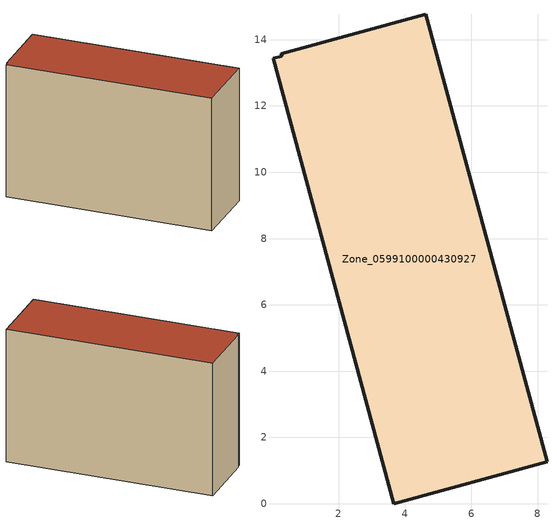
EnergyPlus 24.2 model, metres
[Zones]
Zone_0599100000430927
 floor ground (C_G): 8.28,1.26 3.66,0 0.02,13.43 0.28,13.5 0.27,13.57 4.62,14.77 z0
 wall outside (C_F): 8.28,1.26 4.62,14.77 0.27,13.57 0.28,13.5 0.02,13.43 3.66,0 8.28,1.26 z0:9.21
 roof outside (C_R): 3.66,0 8.28,1.26 4.62,14.77 0.27,13.57 0.28,13.5 0.02,13.43 z9.21
[BUILDING]
Pand.0599100000430927: North Axis=0; Terrain=City; Loads Convergence Tolerance Value=0.04; Temperature Convergence Tolerance Value=0.4; Solar Distribution=FullExterior; Maximum Number of Warmup Days=25; Minimum Number of Warmup Days=1
[Site:Location]
Rotterdam.The.Hague.AP_ZH_NLD Design_Conditions: Latitude=51.96; Longitude=4.45; Time Zone=1; Elevation=-4.5
[SITE:GROUNDTEMPERATURE:BUILDINGSURFACE]
18, 18, 18, 18, 18, 18, 18, 18, 18, 18, 18, 18
[MATERIAL] Thermal Absorptance=0.9; Solar Absorptance=0.7; Visible Absorptance=0.7
Name | Roughness | Thickness | Conductivity | Density | Specific Heat
G.TC.2006-2014 | MediumSmooth | 0.15 | 0.06 | 540 | 1210
F.TC.2006-2014 | Rough | 0.3 | 0.12 | 1920 | 840
R.TC.2006-2014 | MediumRough | 0.2 | 0.08 | 1500 | 1000
[CONSTRUCTION]
C_G: G.TC.2006-2014
C_F: F.TC.2006-2014
C_R: R.TC.2006-2014
[ZONE]
Zone_0599100000430927: Type=1; Multiplier=1; Ceiling Height=Autocalculate; Volume=Autocalculate; Floor Area=autocalculate; Part of Total Floor Area=Yes
[ZONEINFILTRATION:DESIGNFLOWRATE]
Infil_Zone_0599100000430927: Zone or ZoneList or Space or SpaceList=Zone_0599100000430927; Schedule=AlwaysOn; Design Flow Rate Calculation Method=Flow/Area; Flow Rate per Floor Area=0.0015; Constant Term Coefficient=1; Temperature Term Coefficient=0; Velocity Term Coefficient=0; Velocity Squared Term Coefficient=0
[HVACTEMPLATE:ZONE:IDEALLOADSAIRSYSTEM]
Zone_0599100000430927: Maximum Heating Supply Air Temperature=50; Minimum Cooling Supply Air Temperature=13; Maximum Heating Supply Air Humidity Ratio=0.0156; Minimum Cooling Supply Air Humidity Ratio=0.0077; Heating Limit=NoLimit; Cooling Limit=NoLimit; Dehumidification Control Type=ConstantSensibleHeatRatio; Cooling Sensible Heat Ratio=0.7; Dehumidification Setpoint=60; Humidification Control Type=None; Humidification Setpoint=30; Outdoor Air Method=None; Outdoor Air Flow Rate per Person=0.00944; Outdoor Air Flow Rate per Zone Floor Area=0; Outdoor Air Flow Rate per Zone=0; Demand Controlled Ventilation Type=None; Outdoor Air Economizer Type=NoEconomizer; Heat Recovery Type=None; Sensible Heat Recovery Effectiveness=0.7; Latent Heat Recovery Effectiveness=0.65
[ZONECONTROL:THERMOSTAT]
ThermostatControl_Zone_0599100000430927: Zone or ZoneList=Zone_0599100000430927; Control Type Schedule=DualSetpointControlType; Control 1=Thermostat_Zone_0599100000430927; Temperature Difference Between Cutout And Setpoint=0
[THERMOSTATSETPOINT:DUALSETPOINT]
Thermostat_Zone_0599100000430927: Heating Setpoint Temperature Schedule=HeatingSetpoint_Zone_0599100000430927; Cooling Setpoint Temperature Schedule=CoolingSetpoint_Zone_0599100000430927
[SCHEDULE:COMPACT]
HeatingSetpoint_Zone_0599100000430927: Through: 12/31, For: AllDays, Until: 24:00, 21
CoolingSetpoint_Zone_0599100000430927: Through: 12/31, For: AllDays, Until: 24:00, 24
DualSetpointControlType: Through: 12/31, For: AllDays, Until: 24:00, 4
AlwaysOn: Through: 12/31, For: AllDays, Until: 24:00, 1
